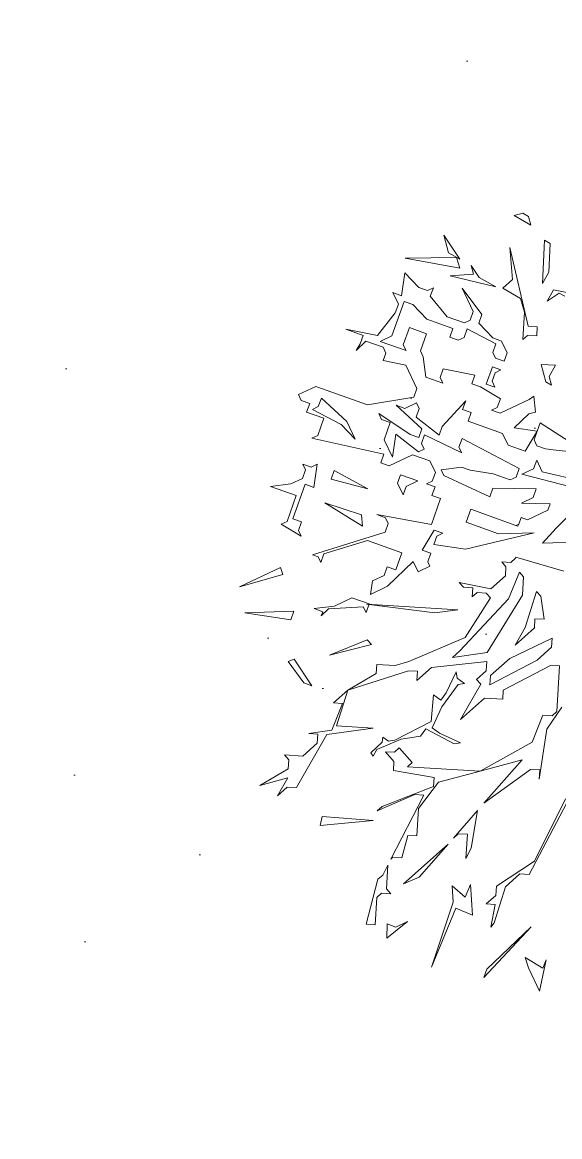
# Model space of a CAD drawing. Header units: millimetres. Extents: x -38151500 to -28914887, y -20564105 to -20349562.
# Drawn here: x -32289388 to -32288699, y -20499211 to -20497783 of the extents above; entities that cross this region are included whole.
import ezdxf

# ---------------------------------------------------------------- set-up
doc = ezdxf.new("R2010")
doc.units = ezdxf.units.MM
doc.header["$MEASUREMENT"] = 0
doc.layers.add('Новый_ГП_озеленение_газон_Ном._пера__74', color=74, linetype='Continuous', lineweight=20)
doc.layers.add('Новый_ГП_озеленение_кустарники_Ном._пера__10', color=75, linetype='Continuous', lineweight=5)
pattern_1 = [(37.5, (5813926.6, -7295.8), (-24.0004694, 734.119856), [0, -579.12, 0, -647.7, 0, -619.125]), (7.5, (5813926.6, -7295.8), (674.284925, 1075.23765), [0, -312.42, 0, -521.97, 0, -200.025]), (327.5, (5813458, -7295.8), (1186.488555, 2.155777), [0, -190.5, 0, -685.8, 0, -895.35]), (317.5, (5813458, -7295.8), (1145.334679, 334.393985), [0, -95.25, 0, -449.58, 0, -514.35])]

msp = doc.modelspace()

# ---------------------------------------------------------------- hatches: boundary and pattern name
at = {"layer": 'Новый_ГП_озеленение_газон_Ном._пера__74', "linetype": 'Continuous', "lineweight": 20}
h = msp.add_hatch(dxfattribs=at)
h.set_pattern_fill('AR_SAND_0003', color=74, style=0, pattern_type=2)
h.set_pattern_definition(pattern_1)
h.paths.add_polyline_path([(-32293694.96, -20504663.52), (-32291903.63, -20505783.03), (-32281275.83, -20488776.26), (-32284827.17, -20486556.57), (-32286924.7, -20489954.85), (-32285213.47, -20491075.66)])
h = msp.add_hatch(dxfattribs=at)
h.set_pattern_fill('AR_SAND_0003', color=74, style=0, pattern_type=2)
h.set_pattern_definition(pattern_1)
h.paths.add_polyline_path([(-32295187.89, -20507055.27), (-32295891.42, -20508182.38), (-32271650.86, -20523609.99), (-32271472.77, -20523318.57), (-32262368.35, -20510904.18), (-32264459.18, -20509597.51, -0.3182453), (-32269283.52, -20512515.76, -0.0136448), (-32271797.63, -20512471.26, 0.258872), (-32276124, -20514421.77, -0.3493763), (-32282189.52, -20515267.92, -0.1724048), (-32287351.04, -20507894.33, -0.0780291), (-32287587.46, -20504732.63, -0.2668386), (-32285174.3, -20501040.41, -0.0041241), (-32283066.91, -20500287.26, 0.3045295), (-32282279.76, -20499281.03, -0.0082483), (-32282381.92, -20498396.73), (-32285061.68, -20496722.07), (-32291058.51, -20506317.62), (-32290179.38, -20506867.03), (-32291662.99, -20509241.3)])

# ---------------------------------------------------------------- linework, layer by layer
at = {"layer": 'Новый_ГП_озеленение_кустарники_Ном._пера__10', "color": 75, "linetype": 'Continuous', "lineweight": 5}
for p, q in [((-32288746.34, -20498027.54), (-32288757.61, -20498030.66)), ((-32288757.61, -20498030.66), (-32288736.02, -20498042.89)), ((-32288739.14, -20498031.62), (-32288746.34, -20498027.54)), ((-32288736.02, -20498042.89), (-32288739.14, -20498031.62)), ((-32288827.16, -20498086.34), (-32288847.8, -20498055.64)), ((-32288847.8, -20498055.64), (-32288841.56, -20498078.19)), ((-32288718.5, -20498062.32), (-32288721.36, -20498117.73)), ((-32288711.3, -20498066.39), (-32288718.5, -20498062.32)), ((-32288759.5, -20498112.69), (-32288762.94, -20498071.47)), ((-32288762.94, -20498071.47), (-32288739.58, -20498172.45)), ((-32288713.21, -20498103.34), (-32288711.3, -20498066.39)), ((-32288831.21, -20498084.43), (-32288897.29, -20498085.32)), ((-32288897.29, -20498085.32), (-32288827.25, -20498097.85)), ((-32288841.56, -20498078.19), (-32288827.16, -20498086.34)), ((-32288827.25, -20498097.85), (-32288831.21, -20498084.43)), ((-32288897.67, -20498103.81), (-32288901.97, -20498133.33)), ((-32288879.55, -20498122.68), (-32288897.67, -20498103.81)), ((-32288809.64, -20498105.77), (-32288839.39, -20498107.94)), ((-32288802.45, -20498109.84), (-32288812.77, -20498094.49)), ((-32288812.77, -20498094.49), (-32288809.64, -20498105.77)), ((-32288721.36, -20498117.73), (-32288713.21, -20498103.34)), ((-32288839.39, -20498107.94), (-32288780.85, -20498122.07)), ((-32288780.85, -20498122.07), (-32288802.45, -20498109.84)), ((-32288771.87, -20498123.68), (-32288759.5, -20498112.69)), ((-32288901.97, -20498133.33), (-32288912.99, -20498129.4)), ((-32288912.99, -20498129.4), (-32288905.9, -20498144.35)), ((-32288868.53, -20498126.61), (-32288879.55, -20498122.68)), ((-32288861.06, -20498123.06), (-32288868.53, -20498126.61)), ((-32288864.99, -20498134.08), (-32288861.06, -20498123.06)), ((-32288843.32, -20498160.43), (-32288864.99, -20498134.08)), ((-32288798.86, -20498157.63), (-32288824.07, -20498123.82)), ((-32288824.07, -20498123.82), (-32288809.88, -20498153.71)), ((-32288749.2, -20498136.73), (-32288771.87, -20498123.68)), ((-32288706.96, -20498125.89), (-32288715.11, -20498140.28)), ((-32288715.11, -20498140.28), (-32288699.76, -20498129.96)), ((-32288681.29, -20498130.92), (-32288706.96, -20498125.89)), ((-32288699.76, -20498129.96), (-32288692.57, -20498134.04)), ((-32288914.13, -20498184.88), (-32288898.42, -20498140.8)), ((-32288905.9, -20498144.35), (-32288909.82, -20498155.37)), ((-32288898.42, -20498140.8), (-32288887.4, -20498144.73)), ((-32288887.4, -20498144.73), (-32288869.29, -20498163.6)), ((-32288744.39, -20498154.59), (-32288749.2, -20498136.73)), ((-32288909.82, -20498155.37), (-32288932.62, -20498184.51)), ((-32288869.29, -20498163.6), (-32288836.23, -20498175.37)), ((-32288821.28, -20498168.28), (-32288843.32, -20498160.43)), ((-32288809.88, -20498153.71), (-32288813.81, -20498164.73)), ((-32288802.79, -20498168.65), (-32288798.86, -20498157.63)), ((-32288746.45, -20498189.63), (-32288744.39, -20498154.59)), ((-32288932.62, -20498184.51), (-32288973.15, -20498176.28)), ((-32288973.15, -20498176.28), (-32288951.11, -20498184.13)), ((-32288891.71, -20498174.24), (-32288899.56, -20498196.28)), ((-32288869.67, -20498182.09), (-32288891.71, -20498174.24)), ((-32288836.23, -20498175.37), (-32288840.15, -20498186.39)), ((-32288821.66, -20498186.77), (-32288817.73, -20498175.75)), ((-32288813.81, -20498164.73), (-32288821.28, -20498168.28)), ((-32288817.73, -20498175.75), (-32288781.12, -20498195)), ((-32288784.67, -20498187.52), (-32288802.79, -20498168.65)), ((-32288739.58, -20498172.45), (-32288727.9, -20498173.14)), ((-32288727.9, -20498173.14), (-32288728.59, -20498184.82)), ((-32288960.14, -20498203.68), (-32288947.56, -20498191.6)), ((-32288951.11, -20498184.13), (-32288955.04, -20498195.15)), ((-32288947.56, -20498191.6), (-32288925.52, -20498199.45)), ((-32288929.07, -20498191.98), (-32288914.13, -20498184.88)), ((-32288896.01, -20498203.75), (-32288929.07, -20498191.98)), ((-32288877.52, -20498204.13), (-32288869.67, -20498182.09)), ((-32288840.15, -20498186.39), (-32288829.13, -20498190.32)), ((-32288829.13, -20498190.32), (-32288821.66, -20498186.77)), ((-32288773.65, -20498191.45), (-32288784.67, -20498187.52)), ((-32288766.56, -20498206.39), (-32288773.65, -20498191.45)), ((-32288740.26, -20498184.13), (-32288746.45, -20498189.63)), ((-32288728.59, -20498184.82), (-32288740.26, -20498184.13)), ((-32288955.04, -20498195.15), (-32288960.14, -20498203.68)), ((-32288925.52, -20498199.45), (-32288921.98, -20498206.92)), ((-32288899.56, -20498196.28), (-32288896.01, -20498203.75)), ((-32288873.97, -20498211.6), (-32288877.52, -20498204.13)), ((-32288781.12, -20498195), (-32288785.05, -20498206.02)), ((-32288785.05, -20498206.02), (-32288781.5, -20498213.49)), ((-32288770.48, -20498217.42), (-32288766.56, -20498206.39)), ((-32288921.98, -20498206.92), (-32288925.34, -20498216.37)), ((-32288925.34, -20498216.37), (-32288896.39, -20498222.25)), ((-32288870.8, -20498237.57), (-32288873.97, -20498211.6)), ((-32288781.5, -20498213.49), (-32288770.48, -20498217.42)), ((-32288896.39, -20498222.25), (-32288882.2, -20498252.14)), ((-32288848.38, -20498226.93), (-32288852.3, -20498237.95)), ((-32288807.85, -20498235.15), (-32288848.38, -20498226.93)), ((-32288811.77, -20498246.17), (-32288807.85, -20498235.15)), ((-32288785.43, -20498224.51), (-32288793.28, -20498246.55)), ((-32288785.8, -20498243), (-32288781.88, -20498231.98)), ((-32288774.41, -20498228.44), (-32288785.43, -20498224.51)), ((-32288781.88, -20498231.98), (-32288774.41, -20498228.44)), ((-32288704.53, -20498222.32), (-32288723.01, -20498221.37)), ((-32288723.01, -20498221.37), (-32288716.76, -20498243.92)), ((-32288712.68, -20498236.72), (-32288704.53, -20498222.32)), ((-32288848.76, -20498245.42), (-32288870.8, -20498237.57)), ((-32288852.3, -20498237.95), (-32288848.76, -20498245.42)), ((-32288800.75, -20498250.1), (-32288811.77, -20498246.17)), ((-32288793.28, -20498246.55), (-32288782.26, -20498250.48)), ((-32288782.26, -20498250.48), (-32288785.8, -20498243)), ((-32288716.76, -20498243.92), (-32288709.56, -20498247.99)), ((-32288709.56, -20498247.99), (-32288712.68, -20498236.72)), ((-32289011.65, -20498249.5), (-32289034.07, -20498260.14)), ((-32289034.07, -20498260.14), (-32289030.52, -20498267.61)), ((-32288945.53, -20498273.05), (-32289011.65, -20498249.5)), ((-32288886.12, -20498263.16), (-32288945.53, -20498273.05)), ((-32288882.2, -20498252.14), (-32288886.12, -20498263.16)), ((-32288775.16, -20498265.42), (-32288800.75, -20498250.1)), ((-32288732.39, -20498262.22), (-32288738.18, -20498266.18)), ((-32288730.29, -20498282.78), (-32288732.39, -20498262.22)), ((-32289030.52, -20498267.61), (-32289019.5, -20498271.54)), ((-32289019.5, -20498271.54), (-32289023.42, -20498282.56)), ((-32289015.95, -20498279.01), (-32289008.48, -20498275.46)), ((-32289008.48, -20498275.46), (-32289004.55, -20498264.44)), ((-32289004.55, -20498264.44), (-32288971.87, -20498294.71)), ((-32288875.86, -20498304.07), (-32288908.54, -20498273.8)), ((-32288908.54, -20498273.8), (-32288897.52, -20498277.73)), ((-32288897.52, -20498277.73), (-32288882.57, -20498270.63)), ((-32288882.57, -20498270.63), (-32288879.03, -20498278.1)), ((-32288849.89, -20498300.9), (-32288819.62, -20498268.21)), ((-32288819.62, -20498268.21), (-32288823.55, -20498279.24)), ((-32288786.56, -20498279.99), (-32288779.09, -20498276.44)), ((-32288779.09, -20498276.44), (-32288775.16, -20498265.42)), ((-32288738.18, -20498266.18), (-32288775.54, -20498283.92)), ((-32289023.42, -20498282.56), (-32289001.38, -20498290.41)), ((-32288979.34, -20498298.26), (-32289015.95, -20498279.01)), ((-32289001.38, -20498290.41), (-32289009.23, -20498312.45)), ((-32288927.41, -20498291.92), (-32288930.96, -20498284.44)), ((-32288930.96, -20498284.44), (-32288890.8, -20498311.16)), ((-32288916.39, -20498295.84), (-32288927.41, -20498291.92)), ((-32288879.03, -20498278.1), (-32288882.95, -20498289.12)), ((-32288882.95, -20498289.12), (-32288853.81, -20498311.92)), ((-32288823.55, -20498279.24), (-32288812.53, -20498283.16)), ((-32288812.53, -20498283.16), (-32288816.45, -20498294.18)), ((-32288775.54, -20498283.92), (-32288786.56, -20498279.99)), ((-32288757.42, -20498302.79), (-32288738.55, -20498284.67)), ((-32288738.55, -20498284.67), (-32288730.29, -20498282.78)), ((-32288961.23, -20498317.13), (-32288979.34, -20498298.26)), ((-32288971.87, -20498294.71), (-32288961.23, -20498317.13)), ((-32288924.24, -20498317.88), (-32288916.39, -20498295.84)), ((-32288879.78, -20498315.09), (-32288875.86, -20498304.07)), ((-32288853.81, -20498311.92), (-32288849.89, -20498300.9)), ((-32288816.45, -20498294.18), (-32288772.37, -20498309.88)), ((-32288727.91, -20498307.09), (-32288757.42, -20498302.79)), ((-32288723.98, -20498296.07), (-32288727.91, -20498307.09)), ((-32288663.44, -20498335.64), (-32288723.98, -20498296.07)), ((-32289009.23, -20498312.45), (-32289016.71, -20498316)), ((-32289016.71, -20498316), (-32288924.62, -20498336.38)), ((-32288913.6, -20498340.3), (-32288924.24, -20498317.88)), ((-32288909.29, -20498310.79), (-32288913.6, -20498340.3)), ((-32288880.16, -20498333.58), (-32288909.29, -20498310.79)), ((-32288890.8, -20498311.16), (-32288879.78, -20498315.09)), ((-32288872.31, -20498311.54), (-32288876.23, -20498322.56)), ((-32288824.68, -20498334.72), (-32288872.31, -20498311.54)), ((-32288824.3, -20498316.22), (-32288828.23, -20498327.24)), ((-32288751.08, -20498354.72), (-32288824.3, -20498316.22)), ((-32288772.37, -20498309.88), (-32288765.27, -20498324.83)), ((-32288743.23, -20498332.68), (-32288727.91, -20498307.09)), ((-32288727.91, -20498307.09), (-32288731.83, -20498318.11)), ((-32288731.83, -20498318.11), (-32288728.29, -20498325.58)), ((-32288872.68, -20498330.04), (-32288880.16, -20498333.58)), ((-32288876.23, -20498322.56), (-32288872.68, -20498330.04)), ((-32288828.23, -20498327.24), (-32288824.68, -20498334.72)), ((-32288765.27, -20498324.83), (-32288743.23, -20498332.68)), ((-32288728.29, -20498325.58), (-32288717.27, -20498329.51)), ((-32288717.27, -20498329.51), (-32288707.43, -20498330.94)), ((-32288707.43, -20498330.94), (-32288663.44, -20498335.64)), ((-32289017.46, -20498352.98), (-32289028.48, -20498349.06)), ((-32289028.48, -20498349.06), (-32289024.93, -20498356.53)), ((-32289009.99, -20498349.43), (-32289017.46, -20498352.98)), ((-32289014.29, -20498378.95), (-32289009.99, -20498349.43)), ((-32288924.62, -20498336.38), (-32288928.54, -20498347.4)), ((-32288928.54, -20498347.4), (-32288917.52, -20498351.32)), ((-32288917.52, -20498351.32), (-32288887.63, -20498337.13)), ((-32288887.63, -20498337.13), (-32288865.59, -20498344.98)), ((-32288865.59, -20498344.98), (-32288858.49, -20498359.93)), ((-32288728.66, -20498344.07), (-32288732.59, -20498355.1)), ((-32288721.57, -20498359.02), (-32288728.66, -20498344.07)), ((-32289024.93, -20498356.53), (-32289028.86, -20498367.55)), ((-32288987.95, -20498357.28), (-32288991.87, -20498368.31)), ((-32288945.09, -20498380.82), (-32288987.95, -20498357.28)), ((-32288902.95, -20498362.72), (-32288906.88, -20498373.74)), ((-32288880.91, -20498370.57), (-32288902.95, -20498362.72)), ((-32288858.49, -20498359.93), (-32288862.42, -20498370.95)), ((-32288851.02, -20498356.38), (-32288825.06, -20498353.21)), ((-32288847.47, -20498363.85), (-32288851.02, -20498356.38)), ((-32288825.06, -20498353.21), (-32288814.03, -20498357.13)), ((-32288814.03, -20498357.13), (-32288784.52, -20498361.44)), ((-32288784.52, -20498361.44), (-32288762.48, -20498369.29)), ((-32288755.01, -20498365.74), (-32288751.08, -20498354.72)), ((-32288732.59, -20498355.1), (-32288747.53, -20498362.19)), ((-32288747.53, -20498362.19), (-32288684.96, -20498378.27)), ((-32288670.01, -20498371.17), (-32288721.57, -20498359.02)), ((-32289043.8, -20498374.65), (-32289069.77, -20498377.82)), ((-32289069.77, -20498377.82), (-32289036.71, -20498389.59)), ((-32289028.86, -20498367.55), (-32289043.8, -20498374.65)), ((-32289041.01, -20498419.11), (-32289025.31, -20498375.02)), ((-32289025.31, -20498375.02), (-32289014.29, -20498378.95)), ((-32288991.87, -20498368.31), (-32288945.09, -20498380.82)), ((-32288906.88, -20498373.74), (-32288899.78, -20498388.69)), ((-32288899.78, -20498388.69), (-32288895.86, -20498377.66)), ((-32288895.86, -20498377.66), (-32288880.91, -20498370.57)), ((-32288862.42, -20498370.95), (-32288869.89, -20498374.49)), ((-32288869.89, -20498374.49), (-32288858.87, -20498378.42)), ((-32288788.82, -20498390.95), (-32288847.47, -20498363.85)), ((-32288762.48, -20498369.29), (-32288755.01, -20498365.74)), ((-32289036.71, -20498389.59), (-32289048.48, -20498422.65)), ((-32288858.87, -20498378.42), (-32288862.8, -20498389.44)), ((-32288862.8, -20498389.44), (-32288851.78, -20498393.37)), ((-32288784.9, -20498379.93), (-32288788.82, -20498390.95)), ((-32288729.42, -20498381.06), (-32288784.9, -20498379.93)), ((-32288748.29, -20498399.18), (-32288733.34, -20498392.08)), ((-32288733.34, -20498392.08), (-32288729.42, -20498381.06)), ((-32289000.3, -20498398.81), (-32288951.84, -20498428.79)), ((-32288953.1, -20498414.34), (-32289000.3, -20498398.81)), ((-32288851.78, -20498393.37), (-32288863.55, -20498426.43)), ((-32288711.3, -20498399.93), (-32288748.29, -20498399.18)), ((-32288714.25, -20498408.2), (-32288711.3, -20498399.93)), ((-32288703.54, -20498431.24), (-32288672.48, -20498399.6)), ((-32289029.99, -20498423.03), (-32289041.01, -20498419.11)), ((-32288951.84, -20498428.79), (-32288953.1, -20498414.34)), ((-32288863.55, -20498426.43), (-32288933.6, -20498413.9)), ((-32288933.6, -20498413.9), (-32288922.58, -20498417.82)), ((-32288922.58, -20498417.82), (-32288919.03, -20498425.29)), ((-32288819.09, -20498423.63), (-32288813.2, -20498407.1)), ((-32288813.2, -20498407.1), (-32288755.35, -20498427.71)), ((-32288751.61, -20498425.94), (-32288748.67, -20498417.67)), ((-32288748.67, -20498417.67), (-32288740.4, -20498420.61)), ((-32288740.4, -20498420.61), (-32288714.25, -20498408.2)), ((-32289048.48, -20498422.65), (-32289055.96, -20498426.2)), ((-32289055.96, -20498426.2), (-32289030.37, -20498441.52)), ((-32289033.92, -20498434.05), (-32289029.99, -20498423.03)), ((-32289030.37, -20498441.52), (-32289033.92, -20498434.05)), ((-32288919.03, -20498425.29), (-32288922.96, -20498436.31)), ((-32288875.33, -20498459.49), (-32288860, -20498433.9)), ((-32288860, -20498433.9), (-32288848.98, -20498437.82)), ((-32288777.77, -20498438.35), (-32288819.09, -20498423.63)), ((-32288755.35, -20498427.71), (-32288751.61, -20498425.94)), ((-32288751.61, -20498425.94), (-32288755.35, -20498427.71)), ((-32288755.35, -20498427.71), (-32288752.59, -20498428.69)), ((-32288752.59, -20498428.69), (-32288751.61, -20498425.94)), ((-32288721.07, -20498450.45), (-32288703.54, -20498431.24)), ((-32288922.96, -20498436.31), (-32289016.05, -20498465.25)), ((-32289001.23, -20498464.32), (-32288945.37, -20498446.96)), ((-32288945.37, -20498446.96), (-32288901.29, -20498462.66)), ((-32288856.46, -20498441.37), (-32288860.38, -20498452.39)), ((-32288848.98, -20498437.82), (-32288856.46, -20498441.37)), ((-32288819.8, -20498458.31), (-32288732.03, -20498437.35)), ((-32288732.03, -20498437.35), (-32288777.77, -20498438.35)), ((-32288667.42, -20498448.54), (-32288721.07, -20498450.45)), ((-32288901.29, -20498462.66), (-32288909.14, -20498484.7)), ((-32288864.31, -20498463.41), (-32288875.33, -20498459.49)), ((-32288868.23, -20498474.43), (-32288864.31, -20498463.41)), ((-32288860.38, -20498452.39), (-32288819.8, -20498458.31)), ((-32289016.05, -20498465.25), (-32289008.7, -20498467.87)), ((-32289008.7, -20498467.87), (-32289005.16, -20498475.34)), ((-32289005.16, -20498475.34), (-32289001.23, -20498464.32)), ((-32288919.75, -20498505.76), (-32288886.72, -20498474.06)), ((-32288886.72, -20498474.06), (-32288880.52, -20498487.13)), ((-32288865.57, -20498480.04), (-32288868.23, -20498474.43)), ((-32288768.01, -20498480.75), (-32288773.5, -20498474.57)), ((-32288773.5, -20498474.57), (-32288761.82, -20498475.26)), ((-32288761.82, -20498475.26), (-32288755.64, -20498469.76)), ((-32288755.64, -20498469.76), (-32288755.33, -20498468.56)), ((-32288755.33, -20498468.56), (-32288694.04, -20498486.58)), ((-32289057.09, -20498481.68), (-32289109.4, -20498506.51)), ((-32289109.4, -20498506.51), (-32289053.93, -20498490.77)), ((-32289053.93, -20498490.77), (-32289057.09, -20498481.68)), ((-32288924.09, -20498491.79), (-32288939.03, -20498498.89)), ((-32288920.16, -20498480.77), (-32288924.09, -20498491.79)), ((-32288909.14, -20498484.7), (-32288920.16, -20498480.77)), ((-32288880.52, -20498487.13), (-32288865.57, -20498480.04)), ((-32288768.69, -20498492.43), (-32288768.01, -20498480.75)), ((-32288750.83, -20498487.62), (-32288764.57, -20498521.97)), ((-32288745.34, -20498493.8), (-32288750.83, -20498487.62)), ((-32288939.03, -20498498.89), (-32288941.54, -20498516.11)), ((-32288941.54, -20498516.11), (-32288919.75, -20498505.76)), ((-32288822.27, -20498506.86), (-32288827.77, -20498500.68)), ((-32288827.77, -20498500.68), (-32288787.24, -20498508.92)), ((-32288787.24, -20498508.92), (-32288768.69, -20498492.43)), ((-32288746.71, -20498517.16), (-32288745.34, -20498493.8)), ((-32288965.38, -20498520.55), (-32288987.8, -20498531.2)), ((-32288943.34, -20498528.4), (-32288965.38, -20498520.55)), ((-32288810.6, -20498507.55), (-32288822.27, -20498506.86)), ((-32288820.21, -20498571.43), (-32288787.93, -20498520.6)), ((-32288811.28, -20498519.22), (-32288810.6, -20498507.55)), ((-32288805.1, -20498513.73), (-32288811.28, -20498519.22)), ((-32288793.42, -20498514.41), (-32288805.1, -20498513.73)), ((-32288787.93, -20498520.6), (-32288793.42, -20498514.41)), ((-32288792.04, -20498590.67), (-32288746.71, -20498517.16)), ((-32288728.85, -20498512.35), (-32288743.27, -20498558.38)), ((-32288723.35, -20498518.53), (-32288728.85, -20498512.35)), ((-32288719.23, -20498548.07), (-32288723.35, -20498518.53)), ((-32288987.8, -20498531.2), (-32289013.76, -20498534.37)), ((-32289013.76, -20498534.37), (-32289002.74, -20498538.29)), ((-32289004.7, -20498543.8), (-32288995.27, -20498534.74)), ((-32288995.27, -20498534.74), (-32288950.81, -20498531.95)), ((-32288950.81, -20498531.95), (-32288947.26, -20498539.42)), ((-32288947.26, -20498539.42), (-32288943.34, -20498528.4)), ((-32288859.37, -20498539.84), (-32288946.61, -20498528.85)), ((-32288946.61, -20498528.85), (-32288829.83, -20498535.71)), ((-32288764.57, -20498521.97), (-32288827.08, -20498588.61)), ((-32289039.73, -20498537.54), (-32289102.68, -20498539.95)), ((-32289102.68, -20498539.95), (-32289043.65, -20498548.56)), ((-32289043.65, -20498548.56), (-32289039.73, -20498537.54)), ((-32289002.74, -20498538.29), (-32289004.7, -20498543.8)), ((-32288829.83, -20498535.71), (-32288859.37, -20498539.84)), ((-32288731.59, -20498559.06), (-32288730.91, -20498547.38)), ((-32288730.91, -20498547.38), (-32288719.23, -20498548.07)), ((-32288743.27, -20498558.38), (-32288756.32, -20498581.05)), ((-32288756.32, -20498581.05), (-32288731.59, -20498559.06)), ((-32288994.23, -20498594.04), (-32288945.79, -20498574.28)), ((-32288945.79, -20498574.28), (-32288940.4, -20498580.56)), ((-32288892.34, -20498602.35), (-32288820.21, -20498571.43)), ((-32288708.92, -20498572.11), (-32288763.19, -20498598.22)), ((-32288709.61, -20498583.79), (-32288708.92, -20498572.11)), ((-32288940.4, -20498580.56), (-32288994.23, -20498594.04)), ((-32288827.08, -20498588.61), (-32288836.35, -20498596.85)), ((-32288836.35, -20498596.85), (-32288792.04, -20498590.67)), ((-32288728.15, -20498600.28), (-32288709.61, -20498583.79)), ((-32289047.22, -20498602.21), (-32289039.59, -20498599.03)), ((-32289026.87, -20498629.58), (-32289047.22, -20498602.21)), ((-32289039.59, -20498599.03), (-32289016.95, -20498633.13)), ((-32288934.24, -20498617.47), (-32288933.56, -20498605.79)), ((-32288933.56, -20498605.79), (-32288910.2, -20498607.16)), ((-32288910.2, -20498607.16), (-32288892.34, -20498602.35)), ((-32288792.73, -20498602.35), (-32288863.49, -20498609.91)), ((-32288793.41, -20498614.02), (-32288792.73, -20498602.35)), ((-32288788.6, -20498631.88), (-32288728.15, -20498600.28)), ((-32288763.19, -20498598.22), (-32288787.92, -20498620.21)), ((-32288893.02, -20498614.03), (-32288970.65, -20498638.77)), ((-32288970.65, -20498638.77), (-32288934.24, -20498617.47)), ((-32288881.35, -20498614.72), (-32288893.02, -20498614.03)), ((-32288863.49, -20498609.91), (-32288882.03, -20498626.4)), ((-32288882.03, -20498626.4), (-32288881.35, -20498614.72)), ((-32288844.5, -20498642.45), (-32288832.01, -20498615.36)), ((-32288832.01, -20498615.36), (-32288830.73, -20498623.53)), ((-32288805.78, -20498625.02), (-32288793.41, -20498614.02)), ((-32288787.92, -20498620.21), (-32288788.6, -20498631.88)), ((-32288710.98, -20498607.15), (-32288771.43, -20498638.75)), ((-32288699.3, -20498607.83), (-32288710.98, -20498607.15)), ((-32288702.73, -20498666.23), (-32288699.3, -20498607.83)), ((-32289016.95, -20498633.13), (-32289026.87, -20498629.58)), ((-32288829.44, -20498631.7), (-32288850.11, -20498660.07)), ((-32288830.73, -20498623.53), (-32288821.27, -20498630.42)), ((-32288821.27, -20498630.42), (-32288829.44, -20498631.7)), ((-32288826.38, -20498676.54), (-32288800.28, -20498631.2)), ((-32288800.28, -20498631.2), (-32288805.78, -20498625.02)), ((-32288989.2, -20498655.26), (-32288970.65, -20498638.77)), ((-32288970.65, -20498638.77), (-32288985.07, -20498684.79)), ((-32288863.88, -20498678.98), (-32288860.85, -20498645.01)), ((-32288860.85, -20498645.01), (-32288851.39, -20498651.9)), ((-32288851.39, -20498651.9), (-32288844.5, -20498642.45)), ((-32288795.47, -20498649.06), (-32288826.38, -20498676.54)), ((-32288772.12, -20498650.43), (-32288795.47, -20498649.06)), ((-32288771.43, -20498638.75), (-32288772.12, -20498650.43)), ((-32288991.25, -20498690.29), (-32288977.52, -20498655.94)), ((-32288977.52, -20498655.94), (-32288989.2, -20498655.26)), ((-32288850.11, -20498660.07), (-32288862.6, -20498687.16)), ((-32288696.55, -20498660.73), (-32288715.78, -20498688.9)), ((-32288734.33, -20498705.39), (-32288720.59, -20498671.04)), ((-32288720.59, -20498671.04), (-32288708.91, -20498671.72)), ((-32288708.91, -20498671.72), (-32288702.73, -20498666.23)), ((-32289020.79, -20498694.41), (-32288991.25, -20498690.29)), ((-32288938.36, -20498687.54), (-32288997.44, -20498695.79)), ((-32288985.07, -20498684.79), (-32288938.36, -20498687.54)), ((-32288910.35, -20498703.03), (-32288863.88, -20498678.98)), ((-32288870.77, -20498688.44), (-32288877.66, -20498697.9)), ((-32288834.23, -20498707.82), (-32288870.77, -20498688.44)), ((-32288862.6, -20498687.16), (-32288853.14, -20498694.04)), ((-32288715.78, -20498688.9), (-32288725.4, -20498752.79)), ((-32288997.44, -20498695.79), (-32289036.59, -20498763.8)), ((-32289009.12, -20498695.1), (-32289020.79, -20498694.41)), ((-32289009.8, -20498706.78), (-32289009.12, -20498695.1)), ((-32288941.27, -20498719.02), (-32288926.69, -20498705.6)), ((-32288902.17, -20498701.75), (-32288933.58, -20498715.06)), ((-32288926.69, -20498705.6), (-32288925.61, -20498699.15)), ((-32288925.61, -20498699.15), (-32288918.52, -20498704.32)), ((-32288918.52, -20498704.32), (-32288910.35, -20498703.03)), ((-32288877.66, -20498697.9), (-32288902.17, -20498701.75)), ((-32288853.14, -20498694.04), (-32288826.06, -20498706.54)), ((-32288800.96, -20498742.49), (-32288734.33, -20498705.39)), ((-32289028.35, -20498723.27), (-32289009.8, -20498706.78)), ((-32288938.33, -20498723.38), (-32288941.27, -20498719.02)), ((-32288933.58, -20498715.06), (-32288938.33, -20498723.38)), ((-32288911.56, -20498730.13), (-32288922.56, -20498717.76)), ((-32288922.56, -20498717.76), (-32288910.88, -20498718.45)), ((-32288910.88, -20498718.45), (-32288904.7, -20498712.95)), ((-32288904.7, -20498712.95), (-32288888.21, -20498731.5)), ((-32288826.06, -20498706.54), (-32288834.23, -20498707.82)), ((-32289046.21, -20498728.08), (-32289051.71, -20498721.9)), ((-32289051.71, -20498721.9), (-32289028.35, -20498723.27)), ((-32289046.9, -20498739.76), (-32289046.21, -20498728.08)), ((-32288912.25, -20498741.81), (-32288911.56, -20498730.13)), ((-32288888.21, -20498731.5), (-32288894.39, -20498737)), ((-32288747.38, -20498728.06), (-32288800.96, -20498742.49)), ((-32288796.23, -20498783.78), (-32288747.38, -20498728.06)), ((-32289083.3, -20498761.05), (-32289046.9, -20498739.76)), ((-32288860.04, -20498750.73), (-32288912.25, -20498741.81)), ((-32288894.39, -20498737), (-32288800.96, -20498742.49)), ((-32288800.96, -20498742.49), (-32288854.54, -20498756.92)), ((-32288736.39, -20498740.42), (-32288796.23, -20498783.78)), ((-32288724.71, -20498741.11), (-32288736.39, -20498740.42)), ((-32288725.4, -20498752.79), (-32288724.71, -20498741.11)), ((-32289047.58, -20498751.43), (-32289083.3, -20498761.05)), ((-32289060.63, -20498774.11), (-32289047.58, -20498751.43)), ((-32289048.27, -20498763.11), (-32289060.63, -20498774.11)), ((-32289036.59, -20498763.8), (-32289048.27, -20498763.11)), ((-32288926.67, -20498787.84), (-32288860.73, -20498762.41)), ((-32288854.54, -20498756.92), (-32288879.96, -20498790.58)), ((-32288860.73, -20498762.41), (-32288860.04, -20498750.73)), ((-32288672.5, -20498750.03), (-32288738.44, -20498875.07)), ((-32288884.77, -20498772.72), (-32288932.86, -20498793.33)), ((-32288915.4, -20498855.29), (-32288873.09, -20498773.41)), ((-32288873.09, -20498773.41), (-32288884.77, -20498772.72)), ((-32288932.86, -20498793.33), (-32288926.67, -20498787.84)), ((-32288879.96, -20498790.58), (-32288882.02, -20498825.62)), ((-32288731.57, -20498857.89), (-32288691.73, -20498778.2)), ((-32289006.2, -20498812.2), (-32289003.61, -20498800.89)), ((-32288938.21, -20498805.82), (-32289006.2, -20498812.2)), ((-32289003.61, -20498800.89), (-32288938.21, -20498805.82)), ((-32288835.3, -20498828.36), (-32288804.37, -20498793.07)), ((-32288804.37, -20498793.07), (-32288812.63, -20498841.41)), ((-32288893.7, -20498824.93), (-32288901.25, -20498853.78)), ((-32288882.02, -20498825.62), (-32288893.7, -20498824.93)), ((-32288829.12, -20498822.86), (-32288835.3, -20498828.36)), ((-32288817.44, -20498823.55), (-32288829.12, -20498822.86)), ((-32288819.27, -20498854.69), (-32288817.44, -20498823.55)), ((-32288899.1, -20498887.01), (-32288842.24, -20498836.27)), ((-32288842.24, -20498836.27), (-32288879.27, -20498878.51)), ((-32288812.63, -20498841.41), (-32288819.27, -20498854.69)), ((-32288925.98, -20498875.77), (-32288919.37, -20498862.97)), ((-32288919.37, -20498862.97), (-32288921.17, -20498893.63)), ((-32288912.93, -20498853.1), (-32288915.4, -20498855.29)), ((-32288901.25, -20498853.78), (-32288912.93, -20498853.1)), ((-32288780.34, -20498890.18), (-32288731.57, -20498857.89)), ((-32288932.16, -20498881.26), (-32288925.98, -20498875.77)), ((-32288750.12, -20498874.38), (-32288768.66, -20498890.87)), ((-32288738.44, -20498875.07), (-32288750.12, -20498874.38)), ((-32288947.27, -20498938.97), (-32288932.16, -20498881.26)), ((-32288879.27, -20498878.51), (-32288899.1, -20498887.01)), ((-32288835.55, -20498910.66), (-32288837.07, -20498889.79)), ((-32288837.07, -20498889.79), (-32288820.28, -20498904.3)), ((-32288820.28, -20498904.3), (-32288813.59, -20498888.08)), ((-32288813.59, -20498888.08), (-32288810.74, -20498927.21)), ((-32288768.66, -20498890.87), (-32288783.09, -20498936.9)), ((-32288781.03, -20498901.86), (-32288780.34, -20498890.18)), ((-32288933.53, -20498904.62), (-32288935.59, -20498939.65)), ((-32288927.35, -20498899.12), (-32288933.53, -20498904.62)), ((-32288915.67, -20498899.81), (-32288927.35, -20498899.12)), ((-32288921.17, -20498893.63), (-32288915.67, -20498899.81)), ((-32288793.39, -20498912.85), (-32288781.03, -20498901.86)), ((-32288863.58, -20498994), (-32288835.55, -20498910.66)), ((-32288832.38, -20498918.29), (-32288863.58, -20498994)), ((-32288810.74, -20498927.21), (-32288832.38, -20498918.29)), ((-32288781.72, -20498913.54), (-32288793.39, -20498912.85)), ((-32288787.6, -20498942.49), (-32288781.72, -20498913.54)), ((-32288935.59, -20498939.65), (-32288947.27, -20498938.97)), ((-32288894.08, -20498935.39), (-32288920.54, -20498956.91)), ((-32288920.54, -20498956.91), (-32288920.06, -20498938.42)), ((-32288920.06, -20498938.42), (-32288909.06, -20498942.41)), ((-32288909.06, -20498942.41), (-32288894.08, -20498935.39)), ((-32288735.54, -20498942.26), (-32288796.42, -20499007.3)), ((-32288792.44, -20498996.3), (-32288735.54, -20498942.26)), ((-32288783.09, -20498936.9), (-32288787.6, -20498942.49)), ((-32288739.08, -20498994.85), (-32288743.41, -20498981.49)), ((-32288743.41, -20498981.49), (-32288720.59, -20498995.33)), ((-32288716.61, -20498984.33), (-32288725.05, -20499024.82)), ((-32288720.59, -20498995.33), (-32288716.61, -20498984.33)), ((-32288796.42, -20499007.3), (-32288792.44, -20498996.3)), ((-32288725.05, -20499024.82), (-32288739.08, -20498994.85))]:
    msp.add_line(p, q, dxfattribs=at)

doc.saveas('drawing.dxf')
